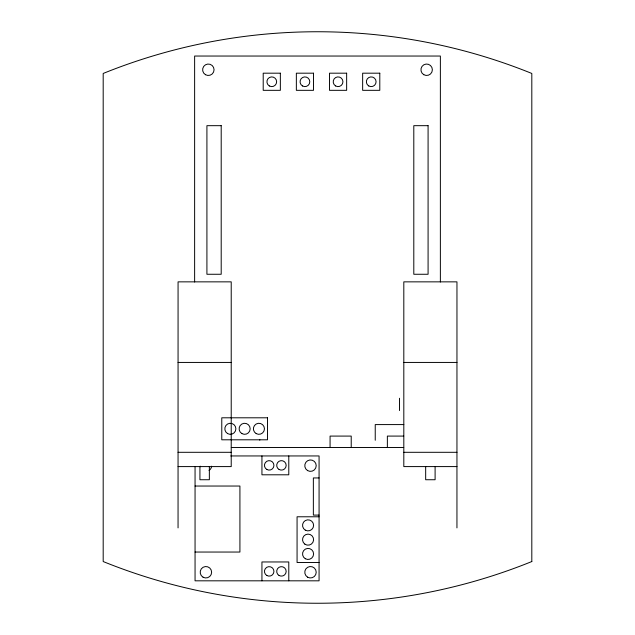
<?xml version="1.0" encoding="UTF-8"?>
<svg xmlns="http://www.w3.org/2000/svg" width="635" height="635" viewBox="0 0 635 635"><rect width="100%" height="100%" fill="white"/><g stroke="black" fill="none" stroke-linecap="round" stroke-linejoin="round"><path stroke-width="0.95" d="M178.07 362.434L231.219 362.434M403.812 362.434L456.962 362.434M403.812 424.585L375.237 424.585L375.237 440.269M403.709 436.086L387.366 436.086L387.366 447.516M231.291 447.516L403.709 447.516M178.07 452.303L231.219 452.303M403.812 452.303L456.962 452.303M230.775 455.946L319.072 455.946L319.072 580.819L195.056 580.819L195.056 466.844M178.07 466.59L231.219 466.59L231.219 281.853L178.07 281.853L178.054 527.899M456.962 466.59L403.812 466.59L403.812 281.853L456.962 281.853L456.946 527.899M319.072 477.949L313.357 477.949L313.357 515.096L319.072 515.096M195.056 486.037L239.919 486.037L239.919 552.045L195.056 552.045M319.072 516.779L297.069 516.779L297.069 562.499L319.072 562.499M440.372 282.003L440.372 56.039L194.627 56.039L194.627 282.003M435.102 466.59L435.102 479.735L425.672 479.735L425.672 466.59M399.526 398.256L399.526 410.559M351.219 447.516L351.219 436.086L330.073 436.086L330.073 447.516M288.782 455.946L288.782 474.797L261.938 474.797L261.938 455.946M288.782 580.811L288.782 561.959L261.938 561.959L261.938 580.811M259.794 439.745L259.794 440.166M209.359 466.59L209.359 479.735L199.93 479.735L199.93 466.59M211.606 466.177A5.715 5.715 0 0 1 209.042 470.448M200.295 466.701A5.715 5.715 0 0 1 200.223 466.177M280.352 73.184L263.207 73.184L263.207 90.329L280.352 90.329L280.352 73.184M313.499 73.184L296.354 73.184L296.354 90.329L313.499 90.329L313.499 73.184M346.647 73.184L329.501 73.184L329.501 90.329L346.647 90.329L346.647 73.184M379.793 73.184L362.648 73.184L362.648 90.329L379.793 90.329L379.793 73.184M221.202 125.674L206.915 125.674L206.915 274.264L221.202 274.264L221.202 125.674M428.085 125.674L413.798 125.674L413.798 274.264L428.085 274.264L428.085 125.674M267.494 417.798L221.774 417.798L221.774 439.801L267.494 439.801L267.494 417.798M531.812 561.546L531.812 73.454A571.5 571.5 0 0 0 103.188 73.454L103.188 561.546A571.5 571.5 0 0 0 531.812 561.546M368.792 85.963A4.858 4.858 0 0 0 376.079 81.756A4.858 4.858 0 0 0 368.792 77.549A4.858 4.858 0 0 0 368.792 85.963M335.645 85.963A4.858 4.858 0 0 0 342.932 81.756A4.858 4.858 0 0 0 335.645 77.549A4.858 4.858 0 0 0 335.645 85.963M302.498 85.963A4.858 4.858 0 0 0 309.785 81.756A4.858 4.858 0 0 0 302.498 77.549A4.858 4.858 0 0 0 302.498 85.963M269.351 85.963A4.858 4.858 0 0 0 276.638 81.756A4.858 4.858 0 0 0 269.351 77.549A4.858 4.858 0 0 0 269.351 85.963M241.871 433.586A5.532 5.532 0 0 0 250.166 428.8A5.532 5.532 0 0 0 241.871 424.013A5.532 5.532 0 0 0 241.871 433.586M256.159 433.586A5.532 5.532 0 0 0 264.454 428.8A5.532 5.532 0 0 0 256.159 424.013A5.532 5.532 0 0 0 256.159 433.586M227.584 433.586A5.532 5.532 0 0 0 235.879 428.8A5.532 5.532 0 0 0 227.584 424.013A5.532 5.532 0 0 0 227.584 433.586M423.799 74.708A5.715 5.715 0 0 0 432.371 69.755A5.715 5.715 0 0 0 423.799 64.802A5.715 5.715 0 0 0 423.799 74.708M205.486 74.708A5.715 5.715 0 0 0 214.058 69.755A5.715 5.715 0 0 0 205.486 64.802A5.715 5.715 0 0 0 205.486 74.708M304.887 544.163A5.532 5.532 0 0 0 313.579 540.139A5.532 5.532 0 0 0 305.745 534.622A5.532 5.532 0 0 0 304.887 544.163M305.308 530.146A5.532 5.532 0 0 0 313.603 525.351A5.532 5.532 0 0 0 305.308 520.565A5.532 5.532 0 0 0 305.308 530.146M305.308 558.721A5.532 5.532 0 0 0 313.603 553.926A5.532 5.532 0 0 0 305.308 549.14A5.532 5.532 0 0 0 305.308 558.721M266.827 469.479A4.739 4.739 0 0 0 273.931 465.376A4.739 4.739 0 0 0 266.827 461.272A4.739 4.739 0 0 0 266.827 469.479M279.067 469.479A4.739 4.739 0 0 0 286.171 465.376A4.739 4.739 0 0 0 279.067 461.272A4.739 4.739 0 0 0 279.067 469.479M266.827 575.493A4.739 4.739 0 0 0 273.931 571.389A4.739 4.739 0 0 0 266.827 567.285A4.739 4.739 0 0 0 266.827 575.493M279.067 575.493A4.739 4.739 0 0 0 286.171 571.389A4.739 4.739 0 0 0 279.067 567.285A4.739 4.739 0 0 0 279.067 575.493M203.057 577.199A5.715 5.715 0 0 0 211.63 572.246A5.715 5.715 0 0 0 203.057 567.293A5.715 5.715 0 0 0 203.057 577.199M307.642 470.614A5.715 5.715 0 0 0 316.214 465.661A5.715 5.715 0 0 0 307.642 460.708A5.715 5.715 0 0 0 307.642 470.614M307.642 577.199A5.715 5.715 0 0 0 316.214 572.246A5.715 5.715 0 0 0 307.642 567.293A5.715 5.715 0 0 0 307.642 577.199"/></g></svg>
